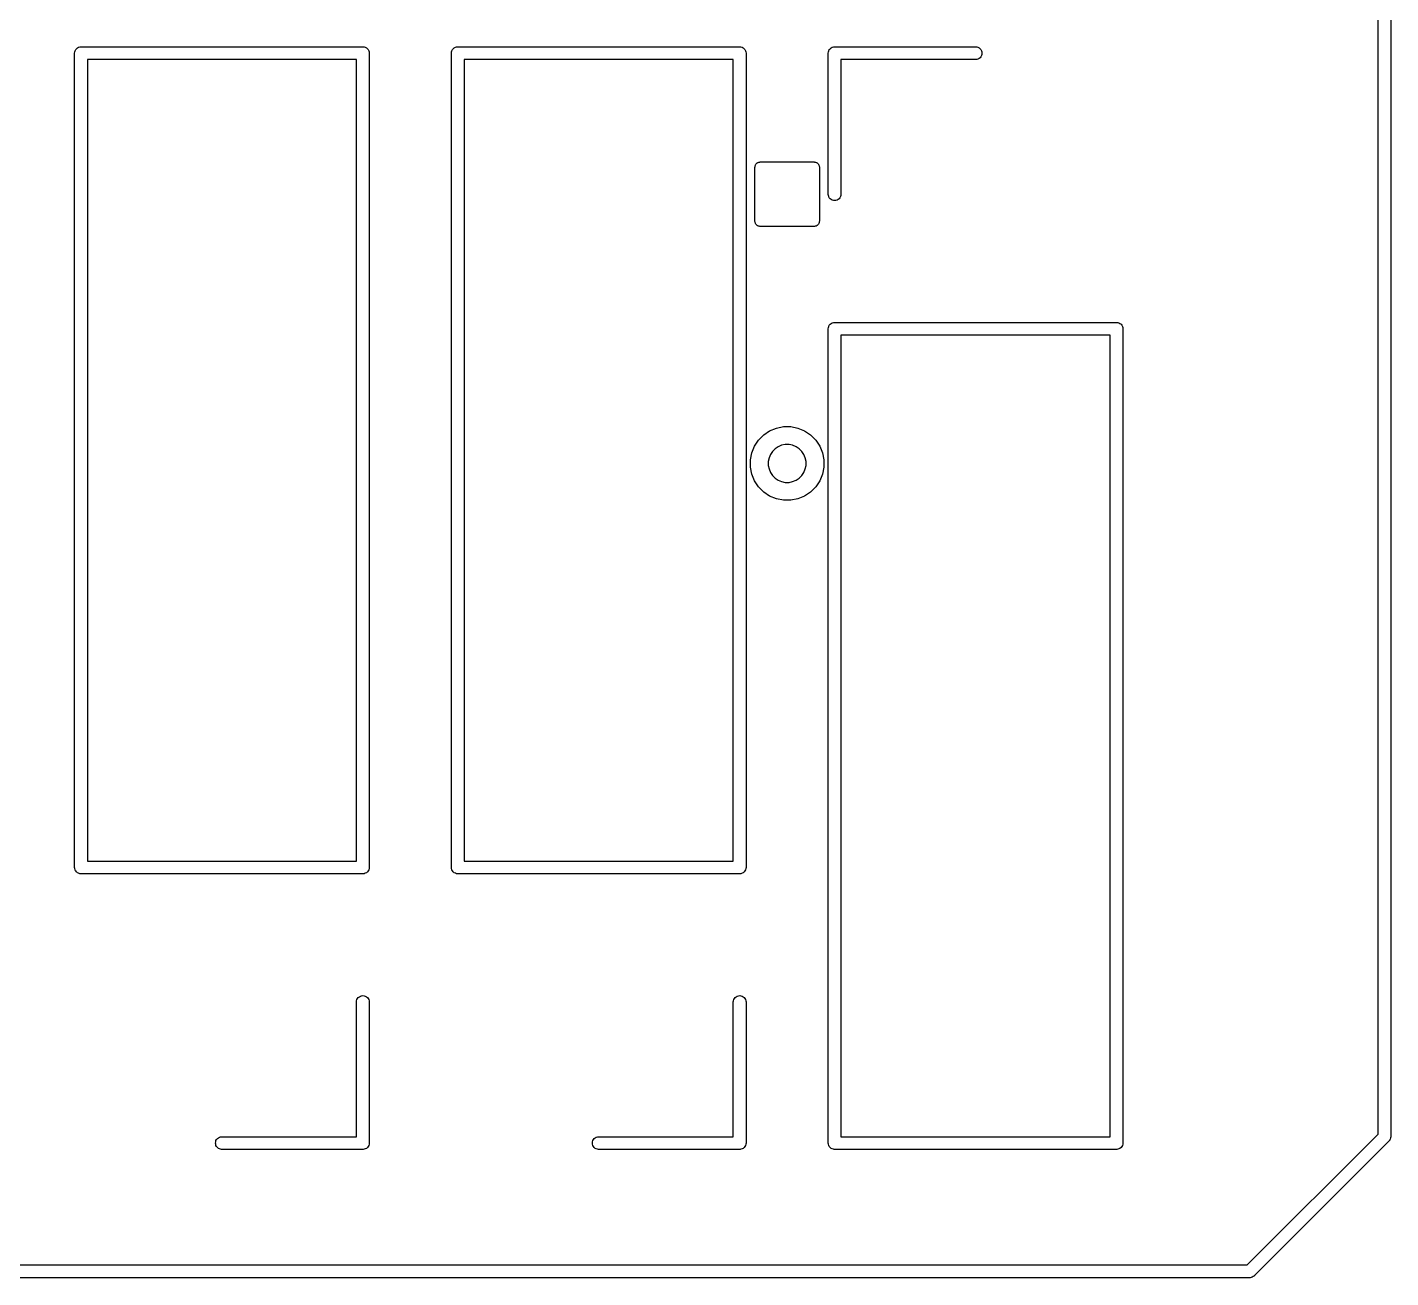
# Model space of a CAD drawing. Extents: x 86.3 to 156, y -71.2 to -29.1.
# Drawn here: x 142.94 to 155.81, y -71.18 to -59.39 of the extents above; entities that cross this region are included whole.
import ezdxf

# ---------------------------------------------------------------- set-up
doc = ezdxf.new("R2010")
doc.units = 0
doc.layers.add('BLACK', color=7, linetype='CONTINUOUS')

msp = doc.modelspace()

# ---------------------------------------------------------------- linework, layer by layer
at = {"layer": 'BLACK', "linetype": 'CONTINUOUS'}
for p, q in [((155.69, -69.8251), (155.69, -42.3278)), ((155.81, -42.3), (155.81, -69.8471)), ((143.427, -59.5743), (143.438, -59.5709)), ((143.438, -59.5709), (143.447, -59.57)), ((143.447, -59.57), (143.45, -59.5697)), ((143.447, -59.57), (143.447, -59.57)), ((143.45, -59.5697), (143.453, -59.57)), ((143.453, -59.57), (146.107, -59.57)), ((146.107, -59.57), (146.11, -59.5697)), ((146.11, -59.5697), (146.113, -59.57)), ((146.113, -59.57), (146.122, -59.5709)), ((146.122, -59.5709), (146.133, -59.5743)), ((146.983, -59.5743), (146.994, -59.5709)), ((146.994, -59.5709), (147.003, -59.57)), ((147.003, -59.57), (147.006, -59.5697)), ((147.003, -59.57), (147.003, -59.57)), ((147.006, -59.5697), (147.009, -59.57)), ((147.009, -59.57), (149.663, -59.57)), ((149.663, -59.57), (149.666, -59.5697)), ((149.666, -59.5697), (149.669, -59.57)), ((149.669, -59.57), (149.678, -59.5709)), ((149.678, -59.5709), (149.689, -59.5743)), ((150.539, -59.5743), (150.55, -59.5709)), ((150.55, -59.5709), (150.559, -59.57)), ((150.559, -59.57), (150.562, -59.5697)), ((150.559, -59.57), (150.559, -59.57)), ((150.562, -59.5697), (150.565, -59.57)), ((150.565, -59.57), (151.895, -59.57)), ((151.895, -59.57), (151.904, -59.5709)), ((151.904, -59.5709), (151.915, -59.5743)), ((143.39, -59.63), (143.391, -59.6182)), ((143.39, -59.633), (143.39, -59.63)), ((143.39, -67.3071), (143.39, -59.633)), ((143.391, -59.6182), (143.394, -59.6069)), ((143.394, -59.6069), (143.4, -59.5965)), ((143.4, -59.5965), (143.407, -59.5874)), ((143.407, -59.5874), (143.417, -59.5799)), ((143.417, -59.5799), (143.427, -59.5743)), ((143.51, -59.69), (143.51, -67.25)), ((146.05, -59.69), (143.51, -59.69)), ((146.05, -67.25), (146.05, -59.69)), ((146.133, -59.5743), (146.143, -59.5799)), ((146.143, -59.5799), (146.153, -59.5874)), ((146.153, -59.5874), (146.16, -59.5965)), ((146.16, -59.5965), (146.166, -59.6069)), ((146.166, -59.6069), (146.169, -59.6182)), ((146.169, -59.6182), (146.17, -59.63)), ((146.17, -59.63), (146.17, -59.6329)), ((146.17, -59.6329), (146.17, -67.3071)), ((146.946, -59.63), (146.947, -59.6182)), ((146.946, -59.633), (146.946, -59.63)), ((146.946, -67.3071), (146.946, -59.633)), ((146.947, -59.6182), (146.95, -59.6069)), ((146.95, -59.6069), (146.956, -59.5965)), ((146.956, -59.5965), (146.963, -59.5874)), ((146.963, -59.5874), (146.973, -59.5799)), ((146.973, -59.5799), (146.983, -59.5743)), ((147.066, -59.69), (147.066, -67.25)), ((149.606, -59.69), (147.066, -59.69)), ((149.606, -67.25), (149.606, -59.69)), ((149.689, -59.5743), (149.699, -59.5799)), ((149.699, -59.5799), (149.709, -59.5874)), ((149.709, -59.5874), (149.716, -59.5965)), ((149.716, -59.5965), (149.722, -59.6069)), ((149.722, -59.6069), (149.725, -59.6182)), ((149.725, -59.6182), (149.726, -59.63)), ((149.726, -59.63), (149.726, -59.6329)), ((149.726, -59.6329), (149.726, -67.3071)), ((150.502, -59.63), (150.503, -59.6182)), ((150.502, -59.633), (150.502, -59.63)), ((150.502, -60.9629), (150.502, -59.633)), ((150.503, -59.6182), (150.506, -59.6069)), ((150.506, -59.6069), (150.512, -59.5965)), ((150.512, -59.5965), (150.519, -59.5874)), ((150.519, -59.5874), (150.529, -59.5799)), ((150.529, -59.5799), (150.539, -59.5743)), ((151.895, -59.69), (150.622, -59.69)), ((150.622, -59.69), (150.622, -60.9629)), ((151.904, -59.6891), (151.895, -59.69)), ((151.915, -59.6857), (151.904, -59.6891)), ((151.915, -59.5743), (151.925, -59.5799)), ((151.925, -59.6801), (151.915, -59.6857)), ((151.925, -59.5799), (151.935, -59.5874)), ((151.935, -59.6726), (151.925, -59.6801)), ((151.935, -59.5874), (151.942, -59.5965)), ((151.942, -59.6635), (151.935, -59.6726)), ((151.942, -59.5965), (151.948, -59.6069)), ((151.948, -59.6531), (151.942, -59.6635)), ((151.948, -59.6069), (151.951, -59.6182)), ((151.951, -59.6418), (151.948, -59.6531)), ((151.951, -59.6182), (151.952, -59.63)), ((151.952, -59.63), (151.951, -59.6418)), ((149.81, -60.7053), (149.811, -60.7007)), ((149.81, -60.7056), (149.81, -60.7053)), ((149.81, -60.7057), (149.81, -60.7056)), ((149.81, -60.706), (149.81, -60.7057)), ((149.81, -60.7057), (149.81, -60.7057)), ((149.81, -61.214), (149.81, -60.706)), ((149.811, -60.6956), (149.813, -60.6911)), ((149.811, -60.6958), (149.811, -60.6956)), ((149.811, -60.6959), (149.811, -60.6958)), ((149.811, -60.7007), (149.811, -60.6959)), ((149.813, -60.6911), (149.814, -60.6866)), ((149.814, -60.6863), (149.816, -60.6822)), ((149.814, -60.6865), (149.814, -60.6863)), ((149.814, -60.6866), (149.814, -60.6865)), ((149.816, -60.6822), (149.819, -60.678)), ((149.819, -60.6778), (149.822, -60.6742)), ((149.819, -60.6779), (149.819, -60.6778)), ((149.819, -60.678), (149.819, -60.6779)), ((149.822, -60.6742), (149.825, -60.6705)), ((149.825, -60.6703), (149.829, -60.6674)), ((149.825, -60.6704), (149.825, -60.6703)), ((149.825, -60.6705), (149.825, -60.6704)), ((149.829, -60.6674), (149.832, -60.6644)), ((149.832, -60.6643), (149.833, -60.6642)), ((149.832, -60.6644), (149.832, -60.6643)), ((149.833, -60.6642), (149.837, -60.662)), ((149.837, -60.662), (149.841, -60.6598)), ((149.841, -60.6596), (149.846, -60.6583)), ((149.841, -60.6597), (149.841, -60.6596)), ((149.841, -60.6598), (149.841, -60.6597)), ((149.846, -60.6583), (149.85, -60.657)), ((149.85, -60.657), (149.85, -60.6569)), ((149.85, -60.6569), (149.851, -60.6569)), ((149.851, -60.6569), (149.855, -60.6565)), ((149.855, -60.6565), (149.86, -60.656)), ((149.86, -60.656), (150.368, -60.656)), ((150.368, -60.656), (150.368, -60.656)), ((150.368, -60.656), (150.368, -60.656)), ((150.368, -60.656), (150.369, -60.656)), ((150.368, -60.656), (150.368, -60.656)), ((150.369, -60.656), (150.373, -60.6565)), ((150.373, -60.6565), (150.378, -60.657)), ((150.378, -60.657), (150.378, -60.6571)), ((150.378, -60.6571), (150.378, -60.6571)), ((150.378, -60.6571), (150.383, -60.6585)), ((150.383, -60.6585), (150.387, -60.6599)), ((150.387, -60.6599), (150.388, -60.66)), ((150.388, -60.66), (150.388, -60.66)), ((150.388, -60.66), (150.392, -60.6623)), ((150.392, -60.6623), (150.396, -60.6645)), ((150.396, -60.6645), (150.396, -60.6647)), ((150.396, -60.6647), (150.396, -60.6647)), ((150.396, -60.6647), (150.4, -60.6677)), ((150.4, -60.6677), (150.403, -60.6708)), ((150.403, -60.6708), (150.404, -60.6709)), ((150.404, -60.6709), (150.404, -60.671)), ((150.404, -60.671), (150.407, -60.6746)), ((150.407, -60.6746), (150.41, -60.6783)), ((150.41, -60.6783), (150.41, -60.6785)), ((150.41, -60.6785), (150.41, -60.6786)), ((150.41, -60.6786), (150.412, -60.6827)), ((150.412, -60.6827), (150.414, -60.6869)), ((150.414, -60.6869), (150.414, -60.6871)), ((150.414, -60.6871), (150.414, -60.6873)), ((150.414, -60.6873), (150.416, -60.6917)), ((150.416, -60.6917), (150.417, -60.6963)), ((150.417, -60.6963), (150.417, -60.6965)), ((150.417, -60.6965), (150.417, -60.6966)), ((150.417, -60.6966), (150.418, -60.7013)), ((150.418, -60.7013), (150.418, -60.706)), ((150.418, -60.706), (150.418, -61.214)), ((150.503, -60.9718), (150.502, -60.9629)), ((150.506, -60.9831), (150.503, -60.9718)), ((150.512, -60.9935), (150.506, -60.9831)), ((150.618, -60.9831), (150.612, -60.9935)), ((150.621, -60.9718), (150.618, -60.9831)), ((150.622, -60.9629), (150.621, -60.9718)), ((150.519, -61.0026), (150.512, -60.9935)), ((150.529, -61.0101), (150.519, -61.0026)), ((150.539, -61.0157), (150.529, -61.0101)), ((150.55, -61.0191), (150.539, -61.0157)), ((150.562, -61.0203), (150.55, -61.0191)), ((150.574, -61.0191), (150.562, -61.0203)), ((150.585, -61.0157), (150.574, -61.0191)), ((150.595, -61.0101), (150.585, -61.0157)), ((150.605, -61.0026), (150.595, -61.0101)), ((150.612, -60.9935), (150.605, -61.0026)), ((149.81, -61.2187), (149.81, -61.214)), ((149.811, -61.2234), (149.81, -61.2187)), ((149.811, -61.2235), (149.811, -61.2234)), ((149.811, -61.2237), (149.811, -61.2235)), ((149.812, -61.2283), (149.811, -61.2237)), ((149.814, -61.2327), (149.812, -61.2283)), ((149.814, -61.2329), (149.814, -61.2327)), ((149.814, -61.2331), (149.814, -61.2329)), ((149.816, -61.2373), (149.814, -61.2331)), ((149.818, -61.2414), (149.816, -61.2373)), ((149.818, -61.2415), (149.818, -61.2414)), ((149.818, -61.2417), (149.818, -61.2415)), ((149.821, -61.2454), (149.818, -61.2417)), ((149.824, -61.249), (149.821, -61.2454)), ((150.406, -61.2458), (150.403, -61.2495)), ((150.409, -61.2422), (150.406, -61.2458)), ((150.412, -61.2378), (150.409, -61.242)), ((150.409, -61.242), (150.409, -61.2421)), ((150.409, -61.2421), (150.409, -61.2422)), ((150.414, -61.2337), (150.412, -61.2378)), ((150.415, -61.2289), (150.414, -61.2334)), ((150.414, -61.2334), (150.414, -61.2335)), ((150.414, -61.2335), (150.414, -61.2337)), ((150.417, -61.2244), (150.415, -61.2289)), ((150.418, -61.2147), (150.417, -61.2193)), ((150.417, -61.2193), (150.417, -61.2241)), ((150.417, -61.2241), (150.417, -61.2242)), ((150.417, -61.2242), (150.417, -61.2244)), ((150.418, -61.214), (150.418, -61.2143)), ((150.418, -61.2143), (150.418, -61.2143)), ((150.418, -61.2143), (150.418, -61.2144)), ((150.418, -61.2144), (150.418, -61.2147)), ((149.824, -61.2491), (149.824, -61.249)), ((149.825, -61.2492), (149.824, -61.2491)), ((149.828, -61.2523), (149.825, -61.2492)), ((149.832, -61.2553), (149.828, -61.2523)), ((149.832, -61.2555), (149.832, -61.2553)), ((149.832, -61.2553), (149.832, -61.2553)), ((149.836, -61.2577), (149.832, -61.2555)), ((149.84, -61.26), (149.836, -61.2577)), ((149.841, -61.2601), (149.84, -61.26)), ((149.84, -61.26), (149.84, -61.26)), ((149.845, -61.2615), (149.841, -61.2601)), ((149.85, -61.2629), (149.845, -61.2615)), ((149.85, -61.263), (149.85, -61.2629)), ((149.85, -61.2629), (149.85, -61.2629)), ((149.855, -61.2635), (149.85, -61.263)), ((149.859, -61.264), (149.855, -61.2635)), ((149.86, -61.264), (149.859, -61.264)), ((150.368, -61.264), (149.86, -61.264)), ((149.86, -61.264), (149.86, -61.264)), ((149.86, -61.264), (149.86, -61.264)), ((149.86, -61.264), (149.86, -61.264)), ((150.373, -61.2635), (150.368, -61.264)), ((150.377, -61.2631), (150.373, -61.2635)), ((150.378, -61.2631), (150.377, -61.2631)), ((150.382, -61.2617), (150.378, -61.263)), ((150.378, -61.263), (150.378, -61.2631)), ((150.387, -61.2604), (150.382, -61.2617)), ((150.391, -61.258), (150.387, -61.2602)), ((150.387, -61.2602), (150.387, -61.2603)), ((150.387, -61.2603), (150.387, -61.2604)), ((150.395, -61.2558), (150.391, -61.258)), ((150.396, -61.2557), (150.395, -61.2558)), ((150.399, -61.2526), (150.396, -61.2556)), ((150.396, -61.2556), (150.396, -61.2557)), ((150.403, -61.2497), (150.399, -61.2526)), ((150.403, -61.2495), (150.403, -61.2496)), ((150.403, -61.2496), (150.403, -61.2497)), ((150.502, -62.23), (150.503, -62.2182)), ((150.502, -62.2329), (150.502, -62.23)), ((150.502, -69.907), (150.502, -62.2329)), ((150.503, -62.2182), (150.506, -62.2069)), ((150.506, -62.2069), (150.512, -62.1965)), ((150.512, -62.1965), (150.519, -62.1874)), ((150.519, -62.1874), (150.529, -62.1799)), ((150.529, -62.1799), (150.539, -62.1743)), ((150.539, -62.1743), (150.55, -62.1709)), ((150.55, -62.1709), (150.559, -62.17)), ((150.559, -62.17), (150.562, -62.1697)), ((150.562, -62.1697), (150.565, -62.17)), ((150.565, -62.17), (153.219, -62.17)), ((153.219, -62.17), (153.222, -62.1697)), ((153.222, -62.1697), (153.225, -62.17)), ((153.225, -62.17), (153.225, -62.17)), ((153.225, -62.17), (153.234, -62.1709)), ((153.234, -62.1709), (153.245, -62.1743)), ((153.245, -62.1743), (153.255, -62.1799)), ((153.255, -62.1799), (153.265, -62.1874)), ((153.265, -62.1874), (153.272, -62.1965)), ((153.272, -62.1965), (153.278, -62.2069)), ((153.278, -62.2069), (153.281, -62.2182)), ((153.281, -62.2182), (153.282, -62.23)), ((153.282, -62.23), (153.282, -62.2329)), ((153.282, -62.2329), (153.282, -69.9071)), ((150.622, -62.29), (150.622, -69.85)), ((153.162, -62.29), (150.622, -62.29)), ((153.162, -69.85), (153.162, -62.29)), ((149.949, -63.1922), (150.013, -63.166)), ((150.013, -63.166), (150.08, -63.1527)), ((150.08, -63.1527), (150.148, -63.1527)), ((150.148, -63.1527), (150.215, -63.166)), ((150.215, -63.166), (150.279, -63.1922)), ((149.806, -63.3355), (149.844, -63.2786)), ((149.844, -63.2786), (149.893, -63.2302)), ((149.893, -63.2302), (149.949, -63.1922)), ((150.279, -63.1922), (150.335, -63.2302)), ((150.335, -63.2302), (150.384, -63.2786)), ((150.384, -63.2786), (150.422, -63.3355)), ((149.767, -63.4658), (149.78, -63.3987)), ((149.78, -63.3987), (149.806, -63.3355)), ((149.956, -63.4156), (149.943, -63.448)), ((149.976, -63.3864), (149.956, -63.4156)), ((150, -63.3616), (149.976, -63.3864)), ((150.03, -63.3421), (150, -63.3616)), ((150.062, -63.3287), (150.03, -63.3421)), ((150.096, -63.3219), (150.062, -63.3287)), ((150.132, -63.3219), (150.096, -63.3219)), ((150.166, -63.3287), (150.132, -63.3219)), ((150.198, -63.3421), (150.166, -63.3287)), ((150.228, -63.3616), (150.198, -63.3421)), ((150.252, -63.3864), (150.228, -63.3616)), ((150.272, -63.4156), (150.252, -63.3864)), ((150.285, -63.448), (150.272, -63.4156)), ((150.422, -63.3355), (150.448, -63.3987)), ((150.448, -63.3987), (150.461, -63.4658)), ((149.767, -63.5342), (149.767, -63.4658)), ((149.78, -63.6013), (149.767, -63.5342)), ((149.943, -63.448), (149.936, -63.4825)), ((149.936, -63.4825), (149.936, -63.5175)), ((149.936, -63.5175), (149.943, -63.552)), ((149.943, -63.552), (149.956, -63.5844)), ((150.272, -63.5844), (150.285, -63.552)), ((150.292, -63.4825), (150.285, -63.448)), ((150.285, -63.552), (150.292, -63.5175)), ((150.292, -63.5175), (150.292, -63.4825)), ((150.461, -63.5342), (150.448, -63.6013)), ((150.461, -63.4658), (150.461, -63.5342)), ((149.806, -63.6645), (149.78, -63.6013)), ((149.844, -63.7214), (149.806, -63.6645)), ((149.956, -63.5844), (149.976, -63.6136)), ((149.976, -63.6136), (150, -63.6384)), ((150, -63.6384), (150.03, -63.6579)), ((150.03, -63.6579), (150.062, -63.6713)), ((150.062, -63.6713), (150.096, -63.6781)), ((150.096, -63.6781), (150.132, -63.6781)), ((150.132, -63.6781), (150.166, -63.6713)), ((150.166, -63.6713), (150.198, -63.6579)), ((150.198, -63.6579), (150.228, -63.6384)), ((150.228, -63.6384), (150.252, -63.6136)), ((150.252, -63.6136), (150.272, -63.5844)), ((150.422, -63.6645), (150.384, -63.7214)), ((150.448, -63.6013), (150.422, -63.6645)), ((149.893, -63.7698), (149.844, -63.7214)), ((149.949, -63.8078), (149.893, -63.7698)), ((150.013, -63.834), (149.949, -63.8078)), ((150.279, -63.8078), (150.215, -63.834)), ((150.335, -63.7698), (150.279, -63.8078)), ((150.384, -63.7214), (150.335, -63.7698)), ((150.08, -63.8473), (150.013, -63.834)), ((150.148, -63.8473), (150.08, -63.8473)), ((150.215, -63.834), (150.148, -63.8473)), ((143.51, -67.25), (146.05, -67.25)), ((147.066, -67.25), (149.606, -67.25)), ((143.39, -67.31), (143.39, -67.3071)), ((143.391, -67.3218), (143.39, -67.31)), ((143.394, -67.3331), (143.391, -67.3218)), ((143.399, -67.342), (143.394, -67.3331)), ((143.4, -67.3435), (143.399, -67.342)), ((143.407, -67.3526), (143.4, -67.3435)), ((143.417, -67.3601), (143.407, -67.3526)), ((143.427, -67.3657), (143.417, -67.3601)), ((143.438, -67.3691), (143.427, -67.3657)), ((143.45, -67.3703), (143.438, -67.3691)), ((143.453, -67.37), (143.45, -67.3703)), ((146.107, -67.37), (143.453, -67.37)), ((146.11, -67.3703), (146.107, -67.37)), ((146.113, -67.37), (146.11, -67.3703)), ((146.122, -67.3691), (146.113, -67.37)), ((146.113, -67.37), (146.113, -67.37)), ((146.133, -67.3657), (146.122, -67.3691)), ((146.143, -67.3601), (146.133, -67.3657)), ((146.153, -67.3526), (146.143, -67.3601)), ((146.16, -67.3435), (146.153, -67.3526)), ((146.166, -67.3331), (146.16, -67.3435)), ((146.169, -67.3218), (146.166, -67.3331)), ((146.17, -67.31), (146.169, -67.3218)), ((146.17, -67.3071), (146.17, -67.31)), ((146.946, -67.31), (146.946, -67.3071)), ((146.947, -67.3218), (146.946, -67.31)), ((146.95, -67.3331), (146.947, -67.3218)), ((146.955, -67.342), (146.95, -67.3331)), ((146.956, -67.3435), (146.955, -67.342)), ((146.963, -67.3526), (146.956, -67.3435)), ((146.973, -67.3601), (146.963, -67.3526)), ((146.983, -67.3657), (146.973, -67.3601)), ((146.994, -67.3691), (146.983, -67.3657)), ((147.006, -67.3703), (146.994, -67.3691)), ((147.009, -67.37), (147.006, -67.3703)), ((149.663, -67.37), (147.009, -67.37)), ((149.666, -67.3703), (149.663, -67.37)), ((149.669, -67.37), (149.666, -67.3703)), ((149.678, -67.3691), (149.669, -67.37)), ((149.669, -67.37), (149.669, -67.37)), ((149.689, -67.3657), (149.678, -67.3691)), ((149.699, -67.3601), (149.689, -67.3657)), ((149.709, -67.3526), (149.699, -67.3601)), ((149.716, -67.3435), (149.709, -67.3526)), ((149.722, -67.3331), (149.716, -67.3435)), ((149.725, -67.3218), (149.722, -67.3331)), ((149.726, -67.31), (149.725, -67.3218)), ((149.726, -67.3071), (149.726, -67.31)), ((146.05, -68.5771), (146.051, -68.5682)), ((146.05, -69.85), (146.05, -68.5771)), ((146.051, -68.5682), (146.054, -68.5569)), ((146.054, -68.5569), (146.06, -68.5465)), ((146.06, -68.5465), (146.067, -68.5374)), ((146.067, -68.5374), (146.077, -68.5299)), ((146.077, -68.5299), (146.087, -68.5243)), ((146.087, -68.5243), (146.098, -68.5209)), ((146.098, -68.5209), (146.11, -68.5197)), ((146.11, -68.5197), (146.122, -68.5209)), ((146.122, -68.5209), (146.133, -68.5243)), ((146.133, -68.5243), (146.143, -68.5299)), ((146.143, -68.5299), (146.153, -68.5374)), ((146.153, -68.5374), (146.16, -68.5465)), ((146.16, -68.5465), (146.166, -68.5569)), ((146.166, -68.5569), (146.169, -68.5682)), ((146.169, -68.5682), (146.17, -68.5771)), ((146.17, -68.5771), (146.17, -69.9071)), ((149.606, -68.5771), (149.607, -68.5682)), ((149.606, -69.85), (149.606, -68.5771)), ((149.607, -68.5682), (149.61, -68.5569)), ((149.61, -68.5569), (149.616, -68.5465)), ((149.616, -68.5465), (149.623, -68.5374)), ((149.623, -68.5374), (149.633, -68.5299)), ((149.633, -68.5299), (149.643, -68.5243)), ((149.643, -68.5243), (149.654, -68.5209)), ((149.654, -68.5209), (149.666, -68.5197)), ((149.666, -68.5197), (149.678, -68.5209)), ((149.678, -68.5209), (149.689, -68.5243)), ((149.689, -68.5243), (149.699, -68.5299)), ((149.699, -68.5299), (149.709, -68.5374)), ((149.709, -68.5374), (149.716, -68.5465)), ((149.716, -68.5465), (149.722, -68.5569)), ((149.722, -68.5569), (149.725, -68.5682)), ((149.725, -68.5682), (149.726, -68.5771)), ((149.726, -68.5771), (149.726, -69.9071)), ((144.73, -69.8765), (144.737, -69.8674)), ((144.737, -69.8674), (144.747, -69.8599)), ((144.747, -69.8599), (144.757, -69.8543)), ((144.757, -69.8543), (144.768, -69.8509)), ((144.768, -69.8509), (144.777, -69.85)), ((144.777, -69.85), (146.05, -69.85)), ((148.286, -69.8765), (148.293, -69.8674)), ((148.293, -69.8674), (148.303, -69.8599)), ((148.303, -69.8599), (148.313, -69.8543)), ((148.313, -69.8543), (148.324, -69.8509)), ((148.324, -69.8509), (148.333, -69.85)), ((148.333, -69.85), (149.606, -69.85)), ((150.622, -69.85), (153.162, -69.85)), ((154.455, -71.06), (155.69, -69.8251)), ((155.809, -69.8618), (155.806, -69.8731)), ((155.81, -69.8529), (155.809, -69.8618)), ((155.81, -69.8471), (155.81, -69.85)), ((155.81, -69.85), (155.81, -69.8529)), ((155.81, -69.8529), (155.81, -69.8529)), ((144.72, -69.91), (144.721, -69.8982)), ((144.721, -69.9218), (144.72, -69.91)), ((144.721, -69.8982), (144.724, -69.8869)), ((144.724, -69.9331), (144.721, -69.9218)), ((144.724, -69.8869), (144.73, -69.8765)), ((144.73, -69.9435), (144.724, -69.9331)), ((144.737, -69.9526), (144.73, -69.9435)), ((144.747, -69.9601), (144.737, -69.9526)), ((144.757, -69.9657), (144.747, -69.9601)), ((144.768, -69.9691), (144.757, -69.9657)), ((144.777, -69.97), (144.768, -69.9691)), ((146.107, -69.97), (144.777, -69.97)), ((146.11, -69.9703), (146.107, -69.97)), ((146.114, -69.9699), (146.11, -69.9703)), ((146.122, -69.9691), (146.114, -69.9699)), ((146.133, -69.9657), (146.122, -69.9691)), ((146.143, -69.9601), (146.133, -69.9657)), ((146.153, -69.9526), (146.143, -69.9601)), ((146.16, -69.9435), (146.153, -69.9526)), ((146.166, -69.9331), (146.16, -69.9435)), ((146.169, -69.9218), (146.166, -69.9331)), ((146.17, -69.91), (146.169, -69.9218)), ((146.17, -69.9071), (146.17, -69.91)), ((148.276, -69.91), (148.277, -69.8982)), ((148.277, -69.9218), (148.276, -69.91)), ((148.277, -69.8982), (148.28, -69.8869)), ((148.28, -69.9331), (148.277, -69.9218)), ((148.28, -69.8869), (148.286, -69.8765)), ((148.286, -69.9435), (148.28, -69.9331)), ((148.293, -69.9526), (148.286, -69.9435)), ((148.303, -69.9601), (148.293, -69.9526)), ((148.313, -69.9657), (148.303, -69.9601)), ((148.324, -69.9691), (148.313, -69.9657)), ((148.333, -69.97), (148.324, -69.9691)), ((149.663, -69.97), (148.333, -69.97)), ((149.666, -69.9703), (149.663, -69.97)), ((149.67, -69.9699), (149.666, -69.9703)), ((149.678, -69.9691), (149.67, -69.9699)), ((149.689, -69.9657), (149.678, -69.9691)), ((149.699, -69.9601), (149.689, -69.9657)), ((149.709, -69.9526), (149.699, -69.9601)), ((149.716, -69.9435), (149.709, -69.9526)), ((149.722, -69.9331), (149.716, -69.9435)), ((149.725, -69.9218), (149.722, -69.9331)), ((149.726, -69.91), (149.725, -69.9218)), ((149.726, -69.9071), (149.726, -69.91)), ((150.502, -69.91), (150.502, -69.907)), ((150.503, -69.9218), (150.502, -69.91)), ((150.506, -69.9331), (150.503, -69.9218)), ((150.512, -69.9435), (150.506, -69.9331)), ((150.519, -69.9526), (150.512, -69.9435)), ((150.529, -69.9601), (150.519, -69.9526)), ((150.539, -69.9657), (150.529, -69.9601)), ((150.55, -69.9691), (150.539, -69.9657)), ((150.559, -69.97), (150.55, -69.9691)), ((150.562, -69.9703), (150.559, -69.97)), ((150.559, -69.97), (150.559, -69.97)), ((150.565, -69.97), (150.562, -69.9703)), ((153.219, -69.97), (150.565, -69.97)), ((153.222, -69.9703), (153.219, -69.97)), ((153.226, -69.9699), (153.222, -69.9703)), ((153.234, -69.9691), (153.226, -69.9699)), ((153.245, -69.9657), (153.234, -69.9691)), ((153.255, -69.9601), (153.245, -69.9657)), ((153.265, -69.9526), (153.255, -69.9601)), ((153.272, -69.9435), (153.265, -69.9526)), ((153.278, -69.9331), (153.272, -69.9435)), ((153.281, -69.9218), (153.278, -69.9331)), ((153.282, -69.91), (153.281, -69.9218)), ((153.282, -69.9071), (153.282, -69.91)), ((155.79, -69.8945), (154.525, -71.1603)), ((155.793, -69.8926), (155.79, -69.8945)), ((155.795, -69.8903), (155.793, -69.8926)), ((155.8, -69.8835), (155.795, -69.8903)), ((155.795, -69.8903), (155.795, -69.8903)), ((155.803, -69.8775), (155.8, -69.8835)), ((155.806, -69.8731), (155.803, -69.8775)), ((130.41, -71.06), (154.455, -71.06)), ((154.477, -71.18), (130.353, -71.18)), ((154.48, -71.1803), (154.477, -71.18)), ((154.483, -71.18), (154.48, -71.1803)), ((154.492, -71.1791), (154.483, -71.18)), ((154.483, -71.18), (154.483, -71.18)), ((154.503, -71.1757), (154.492, -71.1791)), ((154.513, -71.1701), (154.503, -71.1757)), ((154.523, -71.1626), (154.513, -71.1701)), ((154.525, -71.1603), (154.523, -71.1626))]:
    msp.add_line(p, q, dxfattribs=at)

doc.saveas('drawing.dxf')
